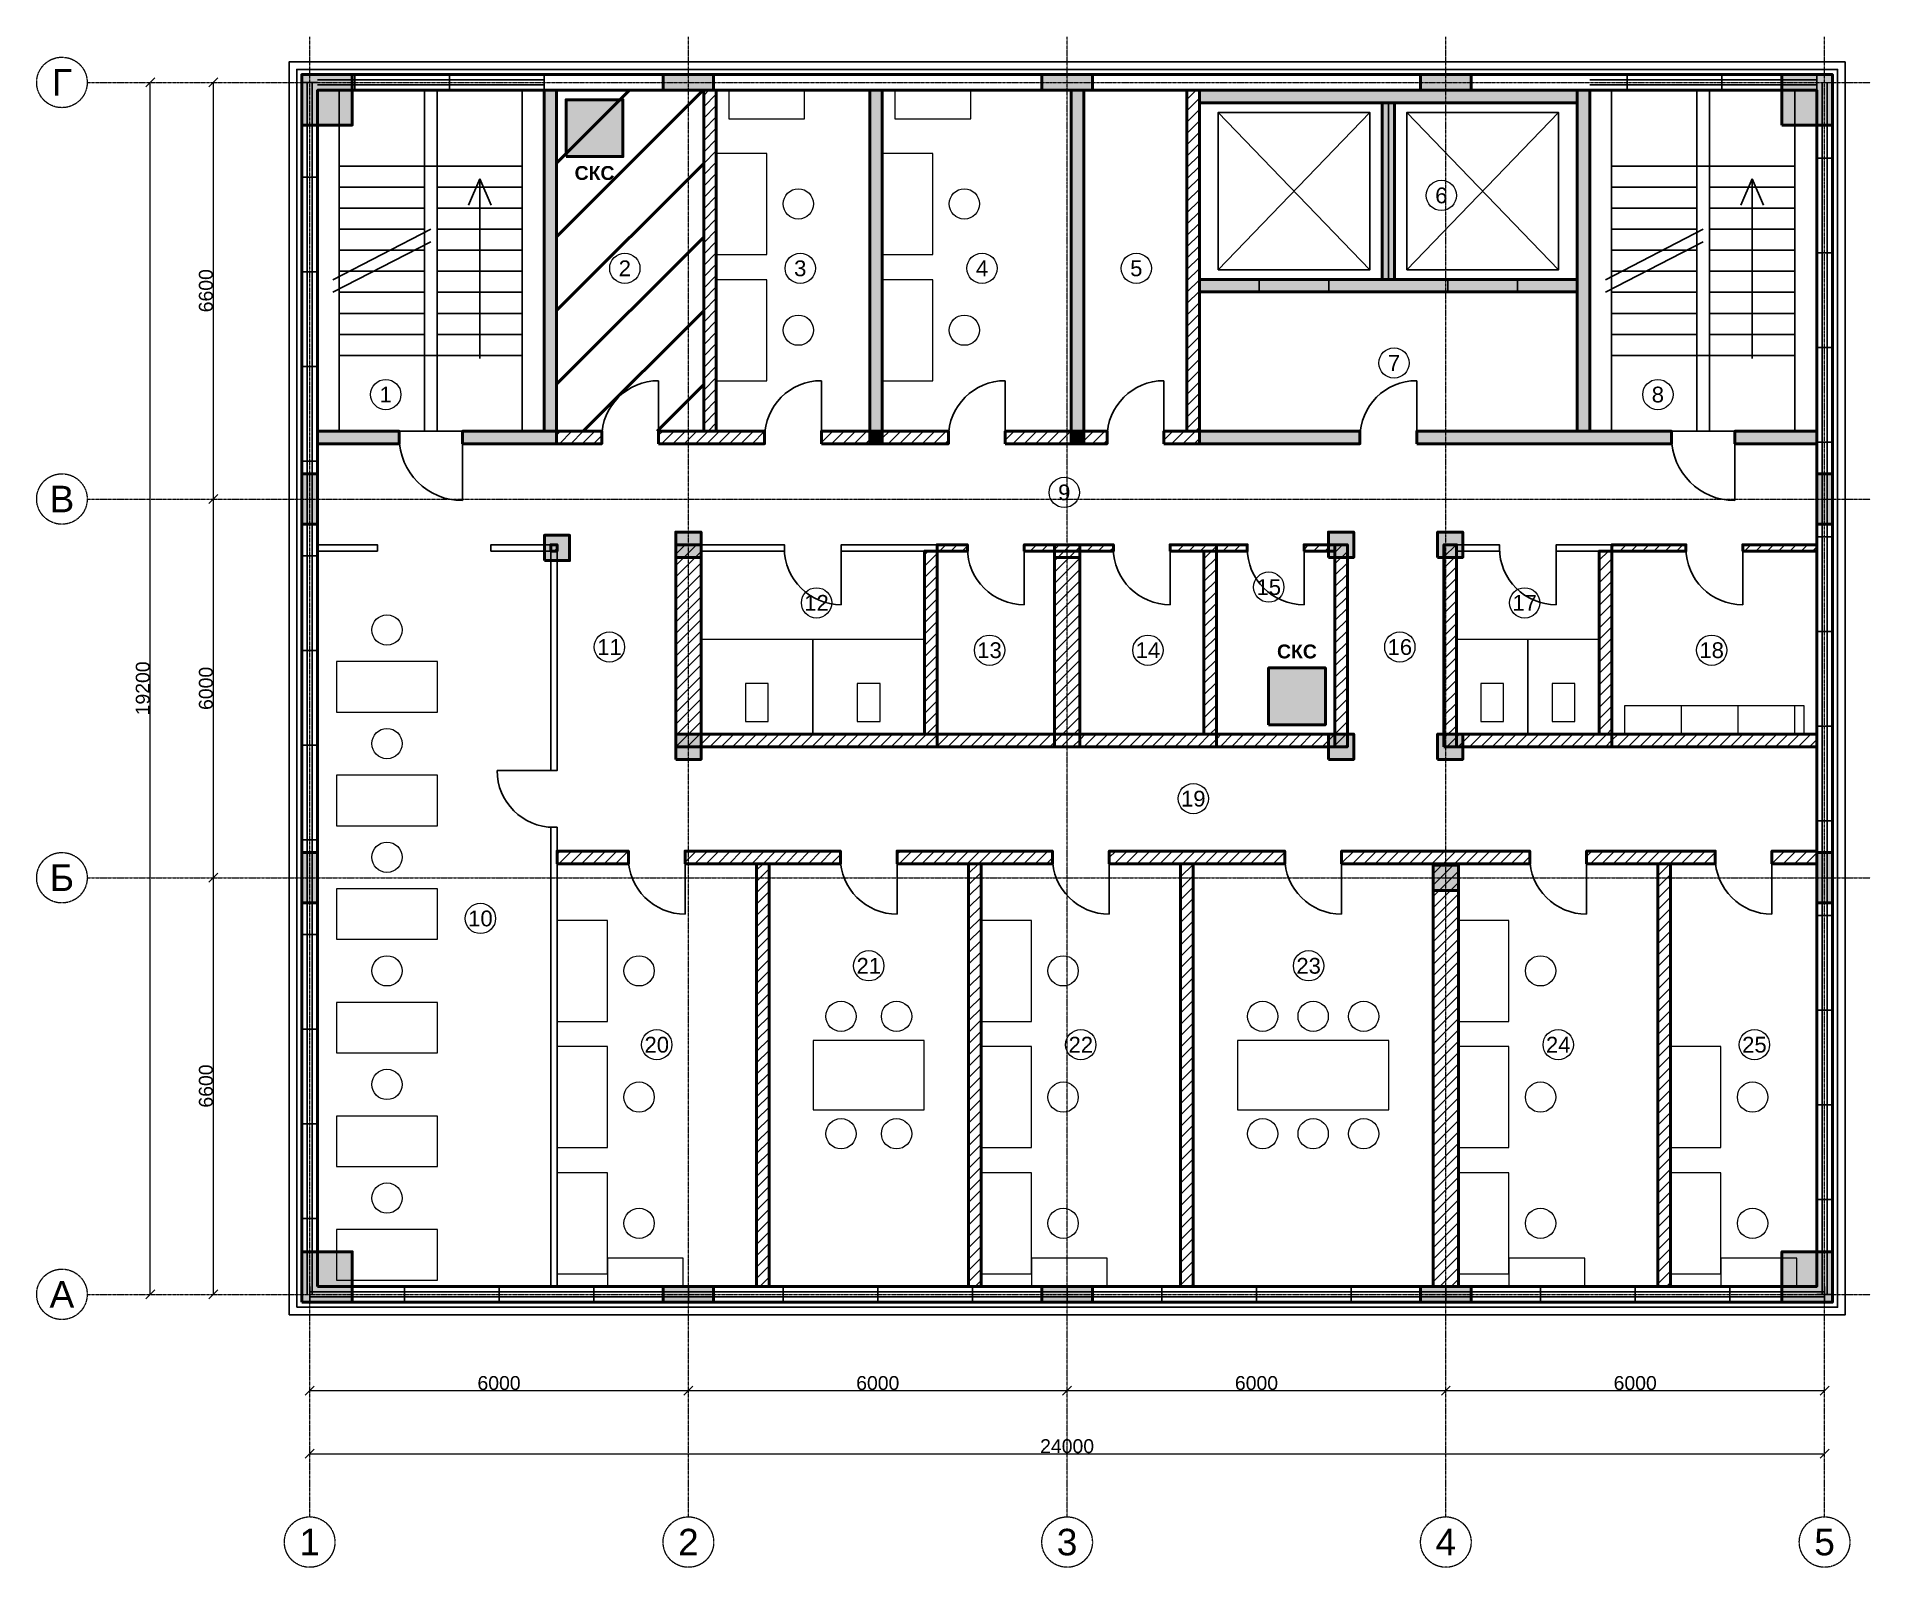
# Model space of a CAD drawing. Header units: millimetres. Extents: x -4325 to 24725, y -4325 to 19925.
import ezdxf
from ezdxf.enums import TextEntityAlignment as Align

# ---------------------------------------------------------------- set-up
doc = ezdxf.new("R2010")
doc.units = ezdxf.units.MM
doc.linetypes.add('CENTER2', pattern=[2.541, 1.587, -0.318, 0.318, -0.318])
for name, color, linetype, lineweight in [('A-ANNO-ROOM', 7, 'CONTINUOUS', 18), ('A-DIMS', 8, 'CONTINUOUS', 13), ('A-DOOR', 3, 'CONTINUOUS', 25), ('A-ELEV', 7, 'CONTINUOUS', 25), ('A-FACADE-PANEL', 8, 'CONTINUOUS', 25), ('A-FURN', 8, 'CONTINUOUS', 18), ('A-GLAZ-RIBBON', 5, 'CONTINUOUS', 25), ('A-GRID', 8, 'CENTER2', 13), ('A-HATCH', 9, 'CONTINUOUS', 9), ('A-OUTLINE', 7, 'CONTINUOUS', 50), ('A-SANI', 8, 'CONTINUOUS', 18), ('A-STAIR', 7, 'CONTINUOUS', 25), ('A-WALL-BLOCK', 9, 'CONTINUOUS', 50), ('A-WALL-GLASS', 4, 'CONTINUOUS', 25), ('A-WALL-RC', 7, 'CONTINUOUS', 50), ('E-SCS-RISER', 1, 'CONTINUOUS', 50), ('E-SERVER-ROOM', 1, 'CONTINUOUS', 50)]:
    doc.layers.add(name, color=color, linetype=linetype, lineweight=lineweight)
doc.styles.add('Arial-Bold', font='arialbd.ttf')
doc.styles.get("Standard").update_dxf_attribs({"font": 'arial.ttf'})

msp = doc.modelspace()

# ---------------------------------------------------------------- hatches: boundary and pattern name
at = {"layer": 'A-HATCH'}
h = msp.add_hatch(dxfattribs=at)
h.set_pattern_fill('ANSI31', scale=40)
h.paths.add_polyline_path([(6242, 13675), (6442, 13675), (6442, 19075), (6442, 19075), (6242, 19075), (6242, 19075)])
h = msp.add_hatch(dxfattribs=at)
h.set_pattern_fill('ANSI31', scale=40)
h.paths.add_polyline_path([(13899, 13675), (14099, 13675), (14099, 19075), (14099, 19075), (13899, 19075), (13899, 19075)])
h = msp.add_hatch(dxfattribs=at)
h.set_pattern_fill('ANSI31', scale=40)
h.paths.add_polyline_path([(3913, 13475), (4627.5, 13475), (4627.5, 13675), (3913, 13675)])
h = msp.add_hatch(dxfattribs=at)
h.set_pattern_fill('ANSI31', scale=40)
h.paths.add_polyline_path([(5527.5, 13475), (7207, 13475), (7207, 13675), (5527.5, 13675)])
h = msp.add_hatch(dxfattribs=at)
h.set_pattern_fill('ANSI31', scale=40)
h.paths.add_polyline_path([(8107, 13475), (8872, 13475), (8872, 13675), (8107, 13675)])
h = msp.add_hatch(dxfattribs=at)
h.set_pattern_fill('ANSI31', scale=40)
h.paths.add_polyline_path([(9072, 13475), (10119, 13475), (10119, 13675), (9072, 13675)])
h = msp.add_hatch(dxfattribs=at)
h.set_pattern_fill('ANSI31', scale=40)
h.paths.add_polyline_path([(11019, 13475), (12066, 13475), (12066, 13675), (11019, 13675)])
h = msp.add_hatch(dxfattribs=at)
h.set_pattern_fill('ANSI31', scale=40)
h.paths.add_polyline_path([(12266, 13475), (12632.5, 13475), (12632.5, 13675), (12266, 13675)])
h = msp.add_hatch(dxfattribs=at)
h.set_pattern_fill('ANSI31', scale=40)
h.paths.add_polyline_path([(13532.5, 13475), (14099, 13475), (14099, 13675), (13532.5, 13675)])
h = msp.add_hatch(dxfattribs=at)
h.set_pattern_fill('ANSI31', scale=40)
h.paths.add_polyline_path([(3819, 11775), (3919, 11775), (3919, 11875), (3819, 11875)])
h = msp.add_hatch(dxfattribs=at)
h.set_pattern_fill('ANSI31', scale=40)
h.paths.add_polyline_path([(5800, 8675), (6200, 8675), (6200, 11875), (5800, 11875)])
h = msp.add_hatch(dxfattribs=at)
h.set_pattern_fill('ANSI31', scale=40)
h.paths.add_polyline_path([(9741, 8875), (9941, 8875), (9941, 11775), (9741, 11775)])
h = msp.add_hatch(dxfattribs=at)
h.set_pattern_fill('ANSI31', scale=40)
h.paths.add_polyline_path([(9941, 11775), (10420.5, 11775), (10420.5, 11875), (9941, 11875)])
h = msp.add_hatch(dxfattribs=at)
h.set_pattern_fill('ANSI31', scale=40)
h.paths.add_polyline_path([(11320.5, 11775), (11800, 11775), (11800, 11875), (11320.5, 11875)])
h = msp.add_hatch(dxfattribs=at)
h.set_pattern_fill('ANSI31', scale=40)
h.paths.add_polyline_path([(11800, 11675), (12200, 11675), (12200, 11875), (11800, 11875)])
h = msp.add_hatch(dxfattribs=at)
h.set_pattern_fill('ANSI31', scale=40)
h.paths.add_polyline_path([(11800, 8875), (12200, 8875), (12200, 11775), (11800, 11775)])
h = msp.add_hatch(dxfattribs=at)
h.set_pattern_fill('ANSI31', scale=40)
h.paths.add_polyline_path([(12200, 11775), (12732.5, 11775), (12732.5, 11875), (12200, 11875)])
h = msp.add_hatch(dxfattribs=at)
h.set_pattern_fill('ANSI31', scale=40)
h.paths.add_polyline_path([(13632.5, 11775), (14365, 11775), (14365, 11875), (13632.5, 11875)])
h = msp.add_hatch(dxfattribs=at)
h.set_pattern_fill('ANSI31', scale=40)
h.paths.add_polyline_path([(14165, 8875), (14365, 8875), (14365, 11775), (14165, 11775)])
h = msp.add_hatch(dxfattribs=at)
h.set_pattern_fill('ANSI31', scale=40)
h.paths.add_polyline_path([(14365, 11775), (14853, 11775), (14853, 11875), (14365, 11875)])
h = msp.add_hatch(dxfattribs=at)
h.set_pattern_fill('ANSI31', scale=40)
h.paths.add_polyline_path([(15753, 11775), (16241, 11775), (16241, 11875), (15753, 11875)])
h = msp.add_hatch(dxfattribs=at)
h.set_pattern_fill('ANSI31', scale=40)
h.paths.add_polyline_path([(16241, 8675), (16441, 8675), (16441, 11875), (16241, 11875)])
h = msp.add_hatch(dxfattribs=at)
h.set_pattern_fill('ANSI31', scale=40)
h.paths.add_polyline_path([(17969, 8675), (18169, 8675), (18169, 11875), (17969, 11875)])
h = msp.add_hatch(dxfattribs=at)
h.set_pattern_fill('ANSI31', scale=40)
h.paths.add_polyline_path([(20431, 8875), (20631, 8875), (20631, 11775), (20431, 11775)])
h = msp.add_hatch(dxfattribs=at)
h.set_pattern_fill('ANSI31', scale=40)
h.paths.add_polyline_path([(20631, 11775), (21803, 11775), (21803, 11875), (20631, 11875)])
h = msp.add_hatch(dxfattribs=at)
h.set_pattern_fill('ANSI31', scale=40)
h.paths.add_polyline_path([(22703, 11775), (23875, 11775), (23875, 11775), (23875, 11875), (23875, 11875), (22703, 11875)])
h = msp.add_hatch(dxfattribs=at)
h.set_pattern_fill('ANSI31', scale=40)
h.paths.add_polyline_path([(6200, 8675), (9941, 8675), (9941, 8875), (6200, 8875)])
h = msp.add_hatch(dxfattribs=at)
h.set_pattern_fill('ANSI31', scale=40)
h.paths.add_polyline_path([(9941, 8675), (11800, 8675), (11800, 8875), (9941, 8875)])
h = msp.add_hatch(dxfattribs=at)
h.set_pattern_fill('ANSI31', scale=40)
h.paths.add_polyline_path([(11800, 8675), (12200, 8675), (12200, 8875), (11800, 8875)])
h = msp.add_hatch(dxfattribs=at)
h.set_pattern_fill('ANSI31', scale=40)
h.paths.add_polyline_path([(12200, 8675), (14365, 8675), (14365, 8875), (12200, 8875)])
h = msp.add_hatch(dxfattribs=at)
h.set_pattern_fill('ANSI31', scale=40)
h.paths.add_polyline_path([(14365, 8675), (16241, 8675), (16241, 8875), (14365, 8875)])
h = msp.add_hatch(dxfattribs=at)
h.set_pattern_fill('ANSI31', scale=40)
h.paths.add_polyline_path([(18169, 8675), (20631, 8675), (20631, 8875), (18169, 8875)])
h = msp.add_hatch(dxfattribs=at)
h.set_pattern_fill('ANSI31', scale=40)
h.paths.add_polyline_path([(20631, 8675), (23875, 8675), (23875, 8675), (23875, 8875), (23875, 8875), (20631, 8875)])
h = msp.add_hatch(dxfattribs=at)
h.set_pattern_fill('ANSI31', scale=40)
h.paths.add_polyline_path([(3919, 6823), (5048.5, 6823), (5048.5, 7023), (3919, 7023)])
h = msp.add_hatch(dxfattribs=at)
h.set_pattern_fill('ANSI31', scale=40)
h.paths.add_polyline_path([(5948.5, 6823), (8407.5, 6823), (8407.5, 7023), (5948.5, 7023)])
h = msp.add_hatch(dxfattribs=at)
h.set_pattern_fill('ANSI31', scale=40)
h.paths.add_polyline_path([(9307.5, 6823), (11766.5, 6823), (11766.5, 7023), (9307.5, 7023)])
h = msp.add_hatch(dxfattribs=at)
h.set_pattern_fill('ANSI31', scale=40)
h.paths.add_polyline_path([(12666.5, 6823), (15448, 6823), (15448, 7023), (12666.5, 7023)])
h = msp.add_hatch(dxfattribs=at)
h.set_pattern_fill('ANSI31', scale=40)
h.paths.add_polyline_path([(16348, 6823), (19329.5, 6823), (19329.5, 7023), (16348, 7023)])
h = msp.add_hatch(dxfattribs=at)
h.set_pattern_fill('ANSI31', scale=40)
h.paths.add_polyline_path([(20229.5, 6823), (22267, 6823), (22267, 7023), (20229.5, 7023)])
h = msp.add_hatch(dxfattribs=at)
h.set_pattern_fill('ANSI31', scale=40)
h.paths.add_polyline_path([(23167, 6823), (23875, 6823), (23875, 6823), (23875, 7023), (23875, 7023), (23167, 7023)])
h = msp.add_hatch(dxfattribs=at)
h.set_pattern_fill('ANSI31', scale=40)
h.paths.add_polyline_path([(7078, 125), (7278, 125), (7278, 125), (7278, 6823), (7078, 6823), (7078, 125)])
h = msp.add_hatch(dxfattribs=at)
h.set_pattern_fill('ANSI31', scale=40)
h.paths.add_polyline_path([(10437, 125), (10637, 125), (10637, 125), (10637, 6823), (10437, 6823), (10437, 125)])
h = msp.add_hatch(dxfattribs=at)
h.set_pattern_fill('ANSI31', scale=40)
h.paths.add_polyline_path([(13796, 125), (13996, 125), (13996, 125), (13996, 6823), (13796, 6823), (13796, 125)])
h = msp.add_hatch(dxfattribs=at)
h.set_pattern_fill('ANSI31', scale=40)
h.paths.add_polyline_path([(17800, 125), (18200, 125), (18200, 125), (18200, 6823), (17800, 6823), (17800, 125)])
h = msp.add_hatch(dxfattribs=at)
h.set_pattern_fill('ANSI31', scale=40)
h.paths.add_polyline_path([(21359, 125), (21559, 125), (21559, 125), (21559, 6823), (21359, 6823), (21359, 125)])
at = {"layer": 'A-WALL-RC'}
h = msp.add_hatch(color=7, dxfattribs=at)
h.dxf.hatch_style = 1
h.paths.add_polyline_path([(-125, 18525), (675, 18525), (675, 19325), (-125, 19325)])
h = msp.add_hatch(color=7, dxfattribs=at)
h.dxf.hatch_style = 1
h.paths.add_polyline_path([(5600, 19075), (6400, 19075), (6400, 19325), (5600, 19325)])
h = msp.add_hatch(color=7, dxfattribs=at)
h.dxf.hatch_style = 1
h.paths.add_polyline_path([(11600, 19075), (12400, 19075), (12400, 19325), (11600, 19325)])
h = msp.add_hatch(color=7, dxfattribs=at)
h.dxf.hatch_style = 1
h.paths.add_polyline_path([(17600, 19075), (18400, 19075), (18400, 19325), (17600, 19325)])
h = msp.add_hatch(color=7, dxfattribs=at)
h.dxf.hatch_style = 1
h.paths.add_polyline_path([(23325, 18525), (24125, 18525), (24125, 19325), (23325, 19325)])
h = msp.add_hatch(color=7, dxfattribs=at)
h.dxf.hatch_style = 1
h.paths.add_polyline_path([(3713, 13675), (3913, 13675), (3913, 19075), (3913, 19075), (3713, 19075), (3713, 19075)])
h = msp.add_hatch(color=7, dxfattribs=at)
h.dxf.hatch_style = 1
h.paths.add_polyline_path([(8872, 13675), (9072, 13675), (9072, 19075), (9072, 19075), (8872, 19075), (8872, 19075)])
h = msp.add_hatch(color=7, dxfattribs=at)
h.dxf.hatch_style = 1
h.paths.add_polyline_path([(12066, 13675), (12266, 13675), (12266, 19075), (12266, 19075), (12066, 19075), (12066, 19075)])
h = msp.add_hatch(color=7, dxfattribs=at)
h.dxf.hatch_style = 1
h.paths.add_polyline_path([(14099, 18875), (20079, 18875), (20079, 19075), (20079, 19075), (14099, 19075), (14099, 19075)])
h = msp.add_hatch(color=7, dxfattribs=at)
h.dxf.hatch_style = 1
h.paths.add_polyline_path([(20079, 13675), (20279, 13675), (20279, 19075), (20279, 19075), (20079, 19075), (20079, 19075)])
h = msp.add_hatch(color=7, dxfattribs=at)
h.dxf.hatch_style = 1
h.paths.add_polyline_path([(16989, 16080), (17189, 16080), (17189, 18875), (16989, 18875)])
h = msp.add_hatch(color=7, dxfattribs=at)
h.dxf.hatch_style = 1
h.paths.add_polyline_path([(14099, 15880), (20079, 15880), (20079, 16080), (14099, 16080)])
h = msp.add_hatch(color=7, dxfattribs=at)
h.dxf.hatch_style = 1
h.paths.add_polyline_path([(125, 13475), (125, 13475), (1419, 13475), (1419, 13675), (125, 13675), (125, 13675)])
h = msp.add_hatch(color=7, dxfattribs=at)
h.dxf.hatch_style = 1
h.paths.add_polyline_path([(2419, 13475), (3913, 13475), (3913, 13675), (2419, 13675)])
h = msp.add_hatch(color=7, dxfattribs=at)
h.dxf.hatch_style = 1
h.paths.add_polyline_path([(8872, 13475), (9072, 13475), (9072, 13675), (8872, 13675)])
h = msp.add_hatch(color=7, dxfattribs=at)
h.dxf.hatch_style = 1
h.paths.add_polyline_path([(12066, 13475), (12266, 13475), (12266, 13675), (12066, 13675)])
h = msp.add_hatch(color=7, dxfattribs=at)
h.dxf.hatch_style = 1
h.paths.add_polyline_path([(14099, 13475), (16639, 13475), (16639, 13675), (14099, 13675)])
h = msp.add_hatch(color=7, dxfattribs=at)
h.dxf.hatch_style = 1
h.paths.add_polyline_path([(17539, 13475), (21577, 13475), (21577, 13675), (17539, 13675)])
h = msp.add_hatch(color=7, dxfattribs=at)
h.dxf.hatch_style = 1
h.paths.add_polyline_path([(22577, 13475), (23875, 13475), (23875, 13475), (23875, 13675), (23875, 13675), (22577, 13675)])
h = msp.add_hatch(color=7, dxfattribs=at)
h.dxf.hatch_style = 1
h.paths.add_polyline_path([(-125, 12200), (125, 12200), (125, 13000), (-125, 13000)])
h = msp.add_hatch(color=7, dxfattribs=at)
h.dxf.hatch_style = 1
h.paths.add_polyline_path([(23875, 12200), (24125, 12200), (24125, 13000), (23875, 13000)])
h = msp.add_hatch(color=7, dxfattribs=at)
h.dxf.hatch_style = 1
h.paths.add_polyline_path([(3719, 11625), (4119, 11625), (4119, 12025), (3719, 12025)])
h = msp.add_hatch(color=7, dxfattribs=at)
h.dxf.hatch_style = 1
h.paths.add_polyline_path([(5800, 11675), (6200, 11675), (6200, 12075), (5800, 12075)])
h = msp.add_hatch(color=7, dxfattribs=at)
h.dxf.hatch_style = 1
h.paths.add_polyline_path([(16141, 11675), (16541, 11675), (16541, 12075), (16141, 12075)])
h = msp.add_hatch(color=7, dxfattribs=at)
h.dxf.hatch_style = 1
h.paths.add_polyline_path([(17869, 11675), (18269, 11675), (18269, 12075), (17869, 12075)])
h = msp.add_hatch(color=7, dxfattribs=at)
h.dxf.hatch_style = 1
h.paths.add_polyline_path([(5800, 8475), (6200, 8475), (6200, 8875), (5800, 8875)])
h = msp.add_hatch(color=7, dxfattribs=at)
h.dxf.hatch_style = 1
h.paths.add_polyline_path([(16141, 8475), (16541, 8475), (16541, 8875), (16141, 8875)])
h = msp.add_hatch(color=7, dxfattribs=at)
h.dxf.hatch_style = 1
h.paths.add_polyline_path([(17869, 8475), (18269, 8475), (18269, 8875), (17869, 8875)])
h = msp.add_hatch(color=7, dxfattribs=at)
h.dxf.hatch_style = 1
h.paths.add_polyline_path([(-125, 6200), (125, 6200), (125, 7000), (-125, 7000)])
h = msp.add_hatch(color=7, dxfattribs=at)
h.dxf.hatch_style = 1
h.paths.add_polyline_path([(23875, 6200), (24125, 6200), (24125, 7000), (23875, 7000)])
h = msp.add_hatch(color=7, dxfattribs=at)
h.dxf.hatch_style = 1
h.paths.add_polyline_path([(17800, 6400), (18200, 6400), (18200, 6800), (17800, 6800)])
h = msp.add_hatch(color=7, dxfattribs=at)
h.dxf.hatch_style = 1
h.paths.add_polyline_path([(-125, -125), (675, -125), (675, 675), (-125, 675)])
h = msp.add_hatch(color=7, dxfattribs=at)
h.dxf.hatch_style = 1
h.paths.add_polyline_path([(23325, -125), (24125, -125), (24125, 675), (23325, 675)])
h = msp.add_hatch(color=7, dxfattribs=at)
h.dxf.hatch_style = 1
h.paths.add_polyline_path([(5600, -125), (6400, -125), (6400, 125), (5600, 125)])
h = msp.add_hatch(color=7, dxfattribs=at)
h.dxf.hatch_style = 1
h.paths.add_polyline_path([(11600, -125), (12400, -125), (12400, 125), (11600, 125)])
h = msp.add_hatch(color=7, dxfattribs=at)
h.dxf.hatch_style = 1
h.paths.add_polyline_path([(17600, -125), (18400, -125), (18400, 125), (17600, 125)])
at = {"layer": 'E-SCS-RISER'}
h = msp.add_hatch(color=7, dxfattribs=at)
h.dxf.hatch_style = 1
h.paths.add_polyline_path([(4063, 18025), (4963, 18025), (4963, 18925), (4063, 18925)])
h = msp.add_hatch(color=7, dxfattribs=at)
h.dxf.hatch_style = 1
h.paths.add_polyline_path([(15191, 9025), (16091, 9025), (16091, 9925), (15191, 9925)])
at = {"layer": 'E-SERVER-ROOM'}
h = msp.add_hatch(dxfattribs=at)
h.set_pattern_fill('ANSI31', scale=260)
h.paths.add_polyline_path([(3913, 13675), (6242, 13675), (6242, 19075), (3913, 19075)])

# ---------------------------------------------------------------- linework, layer by layer
at = {"layer": 'A-ANNO-ROOM'}
for centre in [(17929, 17410), (4993, 16255), (7772, 16255), (10652, 16255), (13096, 16255), (17179, 14755), (1205, 14255), (21359, 14255), (11955, 12705), (15195, 11205), (8030, 10955), (19249, 10955), (4749, 10255), (17271, 10255), (10771, 10205), (13280, 10205), (22211, 10205), (13999, 7853), (2705, 5955), (8858, 5205), (15826, 5205), (5499, 3955), (12217, 3955), (19780, 3955), (22889, 3955)]:
    msp.add_circle(centre, 240, dxfattribs=at)
at = {"layer": 'A-DIMS'}
for p, q in [((-2595.71, 19129.29), (-2454.29, 19270.71)), ((-2525, 0), (-2525, 19200)), ((-1595.71, 19129.29), (-1454.29, 19270.71)), ((-1525, 12600), (-1525, 19200)), ((-1595.71, 12529.29), (-1454.29, 12670.71)), ((-1595.71, 12529.29), (-1454.29, 12670.71)), ((-1525, 6600), (-1525, 12600)), ((-1595.71, 6529.29), (-1454.29, 6670.71)), ((-1595.71, 6529.29), (-1454.29, 6670.71)), ((-1525, 0), (-1525, 6600)), ((-2595.71, -70.71), (-2454.29, 70.71)), ((-1595.71, -70.71), (-1454.29, 70.71)), ((-70.71, -1595.71), (70.71, -1454.29)), ((0, -1525), (6000, -1525)), ((5929.29, -1595.71), (6070.71, -1454.29)), ((5929.29, -1595.71), (6070.71, -1454.29)), ((6000, -1525), (12000, -1525)), ((11929.29, -1595.71), (12070.71, -1454.29)), ((11929.29, -1595.71), (12070.71, -1454.29)), ((12000, -1525), (18000, -1525)), ((17929.29, -1595.71), (18070.71, -1454.29)), ((17929.29, -1595.71), (18070.71, -1454.29)), ((18000, -1525), (24000, -1525)), ((23929.29, -1595.71), (24070.71, -1454.29)), ((-70.71, -2595.71), (70.71, -2454.29)), ((0, -2525), (24000, -2525)), ((23929.29, -2595.71), (24070.71, -2454.29))]:
    msp.add_line(p, q, dxfattribs=at)
at = {"layer": 'A-DOOR'}
for p, q in [((15044, 15880), (15044, 16080)), ((16144, 15880), (16144, 16080)), ((18034, 15880), (18034, 16080)), ((19134, 15880), (19134, 16080)), ((5527.5, 13575), (5527.5, 14475)), ((8107, 13575), (8107, 14475)), ((11019, 13575), (11019, 14475)), ((13532.5, 13575), (13532.5, 14475)), ((17539, 13575), (17539, 14475)), ((1419, 13475), (1419, 13675)), ((2419, 13475), (2419, 13675)), ((4627.5, 13475), (4627.5, 13675)), ((5527.5, 13475), (5527.5, 13675)), ((7207, 13475), (7207, 13675)), ((8107, 13475), (8107, 13675)), ((10119, 13475), (10119, 13675)), ((11019, 13475), (11019, 13675)), ((12632.5, 13475), (12632.5, 13675)), ((13532.5, 13475), (13532.5, 13675)), ((16639, 13475), (16639, 13675)), ((17539, 13475), (17539, 13675)), ((21577, 13475), (21577, 13675)), ((22577, 13475), (22577, 13675)), ((2419, 13575), (2419, 12575)), ((22577, 13575), (22577, 12575)), ((1072, 11775), (1072, 11875)), ((2872, 11775), (2872, 11875)), ((7520.5, 11775), (7520.5, 11875)), ((8420.5, 11775), (8420.5, 11875)), ((8420.5, 11825), (8420.5, 10925)), ((10420.5, 11775), (10420.5, 11875)), ((11320.5, 11775), (11320.5, 11875)), ((11320.5, 11825), (11320.5, 10925)), ((12732.5, 11775), (12732.5, 11875)), ((13632.5, 11775), (13632.5, 11875)), ((13632.5, 11825), (13632.5, 10925)), ((14853, 11775), (14853, 11875)), ((15753, 11775), (15753, 11875)), ((15753, 11825), (15753, 10925)), ((18850, 11775), (18850, 11875)), ((19750, 11775), (19750, 11875)), ((19750, 11825), (19750, 10925)), ((21803, 11775), (21803, 11875)), ((22703, 11775), (22703, 11875)), ((22703, 11825), (22703, 10925)), ((3869, 8299), (2969, 8299)), ((3819, 8299), (3919, 8299)), ((3819, 7399), (3919, 7399)), ((5048.5, 6823), (5048.5, 7023)), ((5948.5, 6823), (5948.5, 7023)), ((8407.5, 6823), (8407.5, 7023)), ((9307.5, 6823), (9307.5, 7023)), ((11766.5, 6823), (11766.5, 7023)), ((12666.5, 6823), (12666.5, 7023)), ((15448, 6823), (15448, 7023)), ((16348, 6823), (16348, 7023)), ((19329.5, 6823), (19329.5, 7023)), ((20229.5, 6823), (20229.5, 7023)), ((22267, 6823), (22267, 7023)), ((23167, 6823), (23167, 7023)), ((5948.5, 6923), (5948.5, 6023)), ((9307.5, 6923), (9307.5, 6023)), ((12666.5, 6923), (12666.5, 6023)), ((16348, 6923), (16348, 6023)), ((20229.5, 6923), (20229.5, 6023)), ((23167, 6923), (23167, 6023))]:
    msp.add_line(p, q, dxfattribs=at)
for centre, radius, start, end in [((5527.5, 13575), 900, 90, 180), ((8107, 13575), 900, 90, 180), ((11019, 13575), 900, 90, 180), ((13532.5, 13575), 900, 90, 180), ((17539, 13575), 900, 90, 180), ((2419, 13575), 1000, 180, -90), ((22577, 13575), 1000, 180, -90), ((8420.5, 11825), 900, 180, -90), ((11320.5, 11825), 900, 180, -90), ((13632.5, 11825), 900, 180, -90), ((15753, 11825), 900, 180, -90), ((19750, 11825), 900, 180, -90), ((22703, 11825), 900, 180, -90), ((3869, 8299), 900, 180, -90), ((5948.5, 6923), 900, 180, -90), ((9307.5, 6923), 900, 180, -90), ((12666.5, 6923), 900, 180, -90), ((16348, 6923), 900, 180, -90), ((20229.5, 6923), 900, 180, -90), ((23167, 6923), 900, 180, -90)]:
    msp.add_arc(centre, radius, start, end, dxfattribs=at)
at = {"layer": 'A-ELEV'}
for p, q in [((14394, 16230), (16794, 18725)), ((14394, 18725), (16794, 16230)), ((17089, 16080), (17089, 18875)), ((17384, 16230), (19784, 18725)), ((17384, 18725), (19784, 16230))]:
    msp.add_line(p, q, dxfattribs=at)
for points in [[(14394, 16230), (16794, 16230), (16794, 18725), (14394, 18725)], [(17384, 16230), (19784, 16230), (19784, 18725), (17384, 18725)]]:
    msp.add_lwpolyline(points, close=True, dxfattribs=at)
at = {"layer": 'A-FACADE-PANEL'}
for points in [[(-325, -325), (24325, -325), (24325, 19525), (-325, 19525)], [(-205, -205), (24205, -205), (24205, 19405), (-205, 19405)]]:
    msp.add_lwpolyline(points, close=True, dxfattribs=at)
at = {"layer": 'A-FURN'}
for p, q in [((21731, 8875), (21731, 9325)), ((22631, 8875), (22631, 9325)), ((23531, 8875), (23531, 9325))]:
    msp.add_line(p, q, dxfattribs=at)
for points in [[(6642, 18625), (7842, 18625), (7842, 19075), (6642, 19075)], [(9272, 18625), (10472, 18625), (10472, 19075), (9272, 19075)], [(6442, 16475), (7242, 16475), (7242, 18075), (6442, 18075)], [(9072, 16475), (9872, 16475), (9872, 18075), (9072, 18075)], [(6442, 14475), (7242, 14475), (7242, 16075), (6442, 16075)], [(9072, 14475), (9872, 14475), (9872, 16075), (9072, 16075)], [(425, 9225), (2025, 9225), (2025, 10025), (425, 10025)], [(20831, 8875), (23675, 8875), (23675, 9325), (20831, 9325)], [(425, 7425), (2025, 7425), (2025, 8225), (425, 8225)], [(425, 5625), (2025, 5625), (2025, 6425), (425, 6425)], [(3919, 4325), (4719, 4325), (4719, 5925), (3919, 5925)], [(10637, 4325), (11437, 4325), (11437, 5925), (10637, 5925)], [(18200, 4325), (19000, 4325), (19000, 5925), (18200, 5925)], [(425, 3825), (2025, 3825), (2025, 4625), (425, 4625)], [(3919, 2325), (4719, 2325), (4719, 3925), (3919, 3925)], [(7978, 2924), (9737, 2924), (9737, 4024), (7978, 4024)], [(10637, 2325), (11437, 2325), (11437, 3925), (10637, 3925)], [(14698, 2924), (17098, 2924), (17098, 4024), (14698, 4024)], [(18200, 2325), (19000, 2325), (19000, 3925), (18200, 3925)], [(21559, 2325), (22359, 2325), (22359, 3925), (21559, 3925)], [(425, 2025), (2025, 2025), (2025, 2825), (425, 2825)], [(3919, 325), (4719, 325), (4719, 1925), (3919, 1925)], [(10637, 325), (11437, 325), (11437, 1925), (10637, 1925)], [(18200, 325), (19000, 325), (19000, 1925), (18200, 1925)], [(21559, 325), (22359, 325), (22359, 1925), (21559, 1925)], [(425, 225), (2025, 225), (2025, 1025), (425, 1025)], [(4719, 125), (5919, 125), (5919, 575), (4719, 575)], [(11437, 125), (12637, 125), (12637, 575), (11437, 575)], [(19000, 125), (20200, 125), (20200, 575), (19000, 575)], [(22359, 125), (23559, 125), (23559, 575), (22359, 575)]]:
    msp.add_lwpolyline(points, close=True, dxfattribs=at)
for centre in [(7742, 17275), (10372, 17275), (7742, 15275), (10372, 15275), (1225, 10525), (1225, 8725), (1225, 6925), (1225, 5125), (5219, 5125), (11937, 5125), (19500, 5125), (8417.75, 4404), (9297.25, 4404), (15098, 4404), (15898, 4404), (16698, 4404), (1225, 3325), (5219, 3125), (11937, 3125), (19500, 3125), (22859, 3125), (8417.75, 2544), (9297.25, 2544), (15098, 2544), (15898, 2544), (16698, 2544), (1225, 1525), (5219, 1125), (11937, 1125), (19500, 1125), (22859, 1125)]:
    msp.add_circle(centre, 240, dxfattribs=at)
at = {"layer": 'A-GLAZ-RIBBON'}
for p, q in [((125, 19200), (-125, 19200)), ((-40, 19200), (-40, 0)), ((40, 19200), (40, 0)), ((3713, 19240), (125, 19240)), ((713, 19075), (713, 19325)), ((2213, 19075), (2213, 19325)), ((3713, 19075), (3713, 19325)), ((23875, 19240), (20279, 19240)), ((20875, 19075), (20875, 19325)), ((22375, 19075), (22375, 19325)), ((23875, 19075), (23875, 19325)), ((23960, 0), (23960, 19200)), ((24040, 0), (24040, 19200)), ((3713, 19160), (125, 19160)), ((23875, 19160), (20279, 19160)), ((23875, 18000), (24125, 18000)), ((125, 17700), (-125, 17700)), ((23875, 16500), (24125, 16500)), ((125, 16200), (-125, 16200)), ((23875, 15000), (24125, 15000)), ((125, 14700), (-125, 14700)), ((23875, 13500), (24125, 13500)), ((125, 13200), (-125, 13200)), ((23875, 12000), (24125, 12000)), ((125, 11700), (-125, 11700)), ((23875, 10500), (24125, 10500)), ((125, 10200), (-125, 10200)), ((23875, 9000), (24125, 9000)), ((125, 8700), (-125, 8700)), ((23875, 7500), (24125, 7500)), ((125, 7200), (-125, 7200)), ((23875, 6000), (24125, 6000)), ((125, 5700), (-125, 5700)), ((23875, 4500), (24125, 4500)), ((125, 4200), (-125, 4200)), ((23875, 3000), (24125, 3000)), ((125, 2700), (-125, 2700)), ((23875, 1500), (24125, 1500)), ((125, 1200), (-125, 1200)), ((0, 125), (0, -125)), ((0, 40), (24000, 40)), ((1500, 125), (1500, -125)), ((3000, 125), (3000, -125)), ((4500, 125), (4500, -125)), ((6000, 125), (6000, -125)), ((7500, 125), (7500, -125)), ((9000, 125), (9000, -125)), ((10500, 125), (10500, -125)), ((12000, 125), (12000, -125)), ((13500, 125), (13500, -125)), ((15000, 125), (15000, -125)), ((16500, 125), (16500, -125)), ((18000, 125), (18000, -125)), ((19500, 125), (19500, -125)), ((21000, 125), (21000, -125)), ((22500, 125), (22500, -125)), ((23875, 0), (24125, 0)), ((24000, 125), (24000, -125)), ((0, -40), (24000, -40))]:
    msp.add_line(p, q, dxfattribs=at)
at = {"layer": 'A-GRID'}
for p, q in [((0, -3525), (0, 19925)), ((6000, -3525), (6000, 19925)), ((12000, -3525), (12000, 19925)), ((18000, -3525), (18000, 19925)), ((24000, -3525), (24000, 19925)), ((-3525, 19200), (24725, 19200)), ((-3525, 12600), (24725, 12600)), ((-3525, 6600), (24725, 6600)), ((-3525, 0), (24725, 0))]:
    msp.add_line(p, q, dxfattribs=at)
for centre in [(-3925, 19200), (-3925, 12600), (-3925, 6600), (-3925, 0), (0, -3925), (6000, -3925), (12000, -3925), (18000, -3925), (24000, -3925)]:
    msp.add_circle(centre, 400, dxfattribs=at)
at = {"layer": 'A-OUTLINE'}
for points in [[(-125, -125), (24125, -125), (24125, 19325), (-125, 19325)], [(125, 125), (23875, 125), (23875, 19075), (125, 19075)]]:
    msp.add_lwpolyline(points, close=True, dxfattribs=at)
at = {"layer": 'A-SANI'}
for points in [[(6200, 8875), (7970.5, 8875), (7970.5, 10375), (6200, 10375)], [(7970.5, 8875), (9741, 8875), (9741, 10375), (7970.5, 10375)], [(18169, 8875), (19300, 8875), (19300, 10375), (18169, 10375)], [(19300, 8875), (20431, 8875), (20431, 10375), (19300, 10375)], [(6905.25, 9075), (7265.25, 9075), (7265.25, 9675), (6905.25, 9675)], [(8675.75, 9075), (9035.75, 9075), (9035.75, 9675), (8675.75, 9675)], [(18554.5, 9075), (18914.5, 9075), (18914.5, 9675), (18554.5, 9675)], [(19685.5, 9075), (20045.5, 9075), (20045.5, 9675), (19685.5, 9675)]]:
    msp.add_lwpolyline(points, close=True, dxfattribs=at)
at = {"layer": 'A-STAIR'}
for p, q in [((469, 17875), (1819, 17875)), ((469, 17875), (3369, 17875)), ((2019, 17875), (3369, 17875)), ((20627, 17875), (21977, 17875)), ((20627, 17875), (23527, 17875)), ((22177, 17875), (23527, 17875)), ((469, 17541.67), (1819, 17541.67)), ((2019, 17541.67), (3369, 17541.67)), ((2694, 17675), (2514, 17255)), ((2694, 14825), (2694, 17675)), ((2694, 17675), (2874, 17255)), ((20627, 17541.67), (21977, 17541.67)), ((22177, 17541.67), (23527, 17541.67)), ((22852, 17675), (22672, 17255)), ((22852, 14825), (22852, 17675)), ((22852, 17675), (23032, 17255)), ((469, 17208.33), (1819, 17208.33)), ((2019, 17208.33), (3369, 17208.33)), ((20627, 17208.33), (21977, 17208.33)), ((22177, 17208.33), (23527, 17208.33)), ((369, 16075), (1919, 16875)), ((469, 16875), (1819, 16875)), ((2019, 16875), (3369, 16875)), ((20527, 16075), (22077, 16875)), ((20627, 16875), (21977, 16875)), ((22177, 16875), (23527, 16875)), ((369, 15875), (1919, 16675)), ((20527, 15875), (22077, 16675)), ((469, 16541.67), (1819, 16541.67)), ((2019, 16541.67), (3369, 16541.67)), ((20627, 16541.67), (21977, 16541.67)), ((22177, 16541.67), (23527, 16541.67)), ((469, 16208.33), (1819, 16208.33)), ((2019, 16208.33), (3369, 16208.33)), ((20627, 16208.33), (21977, 16208.33)), ((22177, 16208.33), (23527, 16208.33)), ((469, 15875), (1819, 15875)), ((2019, 15875), (3369, 15875)), ((20627, 15875), (21977, 15875)), ((22177, 15875), (23527, 15875)), ((469, 15541.67), (1819, 15541.67)), ((2019, 15541.67), (3369, 15541.67)), ((20627, 15541.67), (21977, 15541.67)), ((22177, 15541.67), (23527, 15541.67)), ((469, 15208.33), (1819, 15208.33)), ((2019, 15208.33), (3369, 15208.33)), ((20627, 15208.33), (21977, 15208.33)), ((22177, 15208.33), (23527, 15208.33)), ((469, 14875), (3369, 14875)), ((20627, 14875), (23527, 14875))]:
    msp.add_line(p, q, dxfattribs=at)
for points in [[(469, 13675), (1819, 13675), (1819, 19075), (469, 19075)], [(1819, 13675), (2019, 13675), (2019, 19075), (1819, 19075)], [(2019, 13675), (3369, 13675), (3369, 19075), (2019, 19075)], [(20627, 13675), (21977, 13675), (21977, 19075), (20627, 19075)], [(21977, 13675), (22177, 13675), (22177, 19075), (21977, 19075)], [(22177, 13675), (23527, 13675), (23527, 19075), (22177, 19075)]]:
    msp.add_lwpolyline(points, close=True, dxfattribs=at)
at = {"layer": 'A-WALL-BLOCK'}
for points in [[(6242, 13675), (6442, 13675), (6442, 19075), (6442, 19075), (6242, 19075), (6242, 19075)], [(13899, 13675), (14099, 13675), (14099, 19075), (14099, 19075), (13899, 19075), (13899, 19075)], [(3913, 13475), (4627.5, 13475), (4627.5, 13675), (3913, 13675)], [(5527.5, 13475), (7207, 13475), (7207, 13675), (5527.5, 13675)], [(8107, 13475), (8872, 13475), (8872, 13675), (8107, 13675)], [(9072, 13475), (10119, 13475), (10119, 13675), (9072, 13675)], [(11019, 13475), (12066, 13475), (12066, 13675), (11019, 13675)], [(12266, 13475), (12632.5, 13475), (12632.5, 13675), (12266, 13675)], [(13532.5, 13475), (14099, 13475), (14099, 13675), (13532.5, 13675)], [(3819, 11775), (3919, 11775), (3919, 11875), (3819, 11875)], [(5800, 8675), (6200, 8675), (6200, 11875), (5800, 11875)], [(9741, 8875), (9941, 8875), (9941, 11775), (9741, 11775)], [(9941, 11775), (10420.5, 11775), (10420.5, 11875), (9941, 11875)], [(11320.5, 11775), (11800, 11775), (11800, 11875), (11320.5, 11875)], [(11800, 11675), (12200, 11675), (12200, 11875), (11800, 11875)], [(11800, 8875), (12200, 8875), (12200, 11775), (11800, 11775)], [(12200, 11775), (12732.5, 11775), (12732.5, 11875), (12200, 11875)], [(13632.5, 11775), (14365, 11775), (14365, 11875), (13632.5, 11875)], [(14165, 8875), (14365, 8875), (14365, 11775), (14165, 11775)], [(14365, 11775), (14853, 11775), (14853, 11875), (14365, 11875)], [(15753, 11775), (16241, 11775), (16241, 11875), (15753, 11875)], [(16241, 8675), (16441, 8675), (16441, 11875), (16241, 11875)], [(17969, 8675), (18169, 8675), (18169, 11875), (17969, 11875)], [(20431, 8875), (20631, 8875), (20631, 11775), (20431, 11775)], [(20631, 11775), (21803, 11775), (21803, 11875), (20631, 11875)], [(22703, 11775), (23875, 11775), (23875, 11775), (23875, 11875), (23875, 11875), (22703, 11875)], [(6200, 8675), (9941, 8675), (9941, 8875), (6200, 8875)], [(9941, 8675), (11800, 8675), (11800, 8875), (9941, 8875)], [(11800, 8675), (12200, 8675), (12200, 8875), (11800, 8875)], [(12200, 8675), (14365, 8675), (14365, 8875), (12200, 8875)], [(14365, 8675), (16241, 8675), (16241, 8875), (14365, 8875)], [(18169, 8675), (20631, 8675), (20631, 8875), (18169, 8875)], [(20631, 8675), (23875, 8675), (23875, 8675), (23875, 8875), (23875, 8875), (20631, 8875)], [(3919, 6823), (5048.5, 6823), (5048.5, 7023), (3919, 7023)], [(5948.5, 6823), (8407.5, 6823), (8407.5, 7023), (5948.5, 7023)], [(9307.5, 6823), (11766.5, 6823), (11766.5, 7023), (9307.5, 7023)], [(12666.5, 6823), (15448, 6823), (15448, 7023), (12666.5, 7023)], [(16348, 6823), (19329.5, 6823), (19329.5, 7023), (16348, 7023)], [(20229.5, 6823), (22267, 6823), (22267, 7023), (20229.5, 7023)], [(23167, 6823), (23875, 6823), (23875, 6823), (23875, 7023), (23875, 7023), (23167, 7023)], [(7078, 125), (7278, 125), (7278, 125), (7278, 6823), (7078, 6823), (7078, 125)], [(10437, 125), (10637, 125), (10637, 125), (10637, 6823), (10437, 6823), (10437, 125)], [(13796, 125), (13996, 125), (13996, 125), (13996, 6823), (13796, 6823), (13796, 125)], [(17800, 125), (18200, 125), (18200, 125), (18200, 6823), (17800, 6823), (17800, 125)], [(21359, 125), (21559, 125), (21559, 125), (21559, 6823), (21359, 6823), (21359, 125)]]:
    msp.add_lwpolyline(points, close=True, dxfattribs=at)
at = {"layer": 'A-WALL-GLASS'}
for points in [[(125, 11775), (125, 11775), (1072, 11775), (1072, 11875), (125, 11875), (125, 11875)], [(2872, 11775), (3819, 11775), (3819, 11875), (2872, 11875)], [(3819, 8299), (3919, 8299), (3919, 11775), (3819, 11775)], [(6200, 11775), (7520.5, 11775), (7520.5, 11875), (6200, 11875)], [(8420.5, 11775), (9941, 11775), (9941, 11875), (8420.5, 11875)], [(18169, 11775), (18850, 11775), (18850, 11875), (18169, 11875)], [(19750, 11775), (20631, 11775), (20631, 11875), (19750, 11875)], [(3819, 125), (3919, 125), (3919, 125), (3919, 7399), (3819, 7399), (3819, 125)]]:
    msp.add_lwpolyline(points, close=True, dxfattribs=at)
at = {"layer": 'A-WALL-RC'}
for points in [[(-125, 18525), (675, 18525), (675, 19325), (-125, 19325)], [(5600, 19075), (6400, 19075), (6400, 19325), (5600, 19325)], [(11600, 19075), (12400, 19075), (12400, 19325), (11600, 19325)], [(17600, 19075), (18400, 19075), (18400, 19325), (17600, 19325)], [(23325, 18525), (24125, 18525), (24125, 19325), (23325, 19325)], [(3713, 13675), (3913, 13675), (3913, 19075), (3913, 19075), (3713, 19075), (3713, 19075)], [(8872, 13675), (9072, 13675), (9072, 19075), (9072, 19075), (8872, 19075), (8872, 19075)], [(12066, 13675), (12266, 13675), (12266, 19075), (12266, 19075), (12066, 19075), (12066, 19075)], [(14099, 18875), (20079, 18875), (20079, 19075), (20079, 19075), (14099, 19075), (14099, 19075)], [(20079, 13675), (20279, 13675), (20279, 19075), (20279, 19075), (20079, 19075), (20079, 19075)], [(16989, 16080), (17189, 16080), (17189, 18875), (16989, 18875)], [(14099, 15880), (20079, 15880), (20079, 16080), (14099, 16080)], [(125, 13475), (125, 13475), (1419, 13475), (1419, 13675), (125, 13675), (125, 13675)], [(2419, 13475), (3913, 13475), (3913, 13675), (2419, 13675)], [(8872, 13475), (9072, 13475), (9072, 13675), (8872, 13675)], [(12066, 13475), (12266, 13475), (12266, 13675), (12066, 13675)], [(14099, 13475), (16639, 13475), (16639, 13675), (14099, 13675)], [(17539, 13475), (21577, 13475), (21577, 13675), (17539, 13675)], [(22577, 13475), (23875, 13475), (23875, 13475), (23875, 13675), (23875, 13675), (22577, 13675)], [(-125, 12200), (125, 12200), (125, 13000), (-125, 13000)], [(23875, 12200), (24125, 12200), (24125, 13000), (23875, 13000)], [(3719, 11625), (4119, 11625), (4119, 12025), (3719, 12025)], [(5800, 11675), (6200, 11675), (6200, 12075), (5800, 12075)], [(16141, 11675), (16541, 11675), (16541, 12075), (16141, 12075)], [(17869, 11675), (18269, 11675), (18269, 12075), (17869, 12075)], [(5800, 8475), (6200, 8475), (6200, 8875), (5800, 8875)], [(16141, 8475), (16541, 8475), (16541, 8875), (16141, 8875)], [(17869, 8475), (18269, 8475), (18269, 8875), (17869, 8875)], [(-125, 6200), (125, 6200), (125, 7000), (-125, 7000)], [(23875, 6200), (24125, 6200), (24125, 7000), (23875, 7000)], [(17800, 6400), (18200, 6400), (18200, 6800), (17800, 6800)], [(-125, -125), (675, -125), (675, 675), (-125, 675)], [(23325, -125), (24125, -125), (24125, 675), (23325, 675)], [(5600, -125), (6400, -125), (6400, 125), (5600, 125)], [(11600, -125), (12400, -125), (12400, 125), (11600, 125)], [(17600, -125), (18400, -125), (18400, 125), (17600, 125)]]:
    msp.add_lwpolyline(points, close=True, dxfattribs=at)
at = {"layer": 'E-SCS-RISER'}
for points in [[(4063, 18025), (4963, 18025), (4963, 18925), (4063, 18925)], [(15191, 9025), (16091, 9025), (16091, 9925), (15191, 9925)]]:
    msp.add_lwpolyline(points, close=True, dxfattribs=at)

# ---------------------------------------------------------------- texts
at = {"layer": 'A-ANNO-ROOM'}
for s, p in [('6', (17929, 17410)), ('2', (4993, 16255)), ('3', (7772, 16255)), ('4', (10652, 16255)), ('5', (13096, 16255)), ('7', (17179, 14755)), ('1', (1205, 14255)), ('8', (21359, 14255)), ('9', (11955, 12705)), ('15', (15195, 11205)), ('12', (8030, 10955)), ('17', (19249, 10955)), ('11', (4749, 10255)), ('13', (10771, 10205)), ('14', (13280, 10205)), ('16', (17271, 10255)), ('18', (22211, 10205)), ('19', (13999, 7853)), ('10', (2705, 5955)), ('21', (8858, 5205)), ('23', (15826, 5205)), ('20', (5499, 3955)), ('22', (12217, 3955)), ('24', (19780, 3955)), ('25', (22889, 3955))]:
    msp.add_text(s, height=250, dxfattribs=at).set_placement(p, align=Align.MIDDLE_CENTER)
at = {"layer": 'A-DIMS'}
for s, p in [('6600', (-1645, 15900)), ('19200', (-2645, 9600)), ('6000', (-1645, 9600)), ('6600', (-1645, 3300))]:
    msp.add_text(s, height=220, rotation=90, dxfattribs=at).set_placement(p, align=Align.MIDDLE_CENTER)
for s, p in [('6000', (3000, -1405)), ('6000', (9000, -1405)), ('6000', (15000, -1405)), ('6000', (21000, -1405)), ('24000', (12000, -2405))]:
    msp.add_text(s, height=220, dxfattribs=at).set_placement(p, align=Align.MIDDLE_CENTER)
at = {"layer": 'A-GRID'}
for s, p in [('Г', (-3925, 19200)), ('В', (-3925, 12600)), ('Б', (-3925, 6600)), ('А', (-3925, 0)), ('1', (0, -3925)), ('2', (6000, -3925)), ('3', (12000, -3925)), ('4', (18000, -3925)), ('5', (24000, -3925))]:
    msp.add_text(s, height=420, dxfattribs=at).set_placement(p, align=Align.MIDDLE_CENTER)
at = {"layer": 'E-SCS-RISER', "style": 'Arial-Bold'}
for p in [(4513, 17765), (15641, 10185)]:
    msp.add_text('СКС', height=220, dxfattribs=at).set_placement(p, align=Align.MIDDLE_CENTER)

doc.saveas('drawing.dxf')
